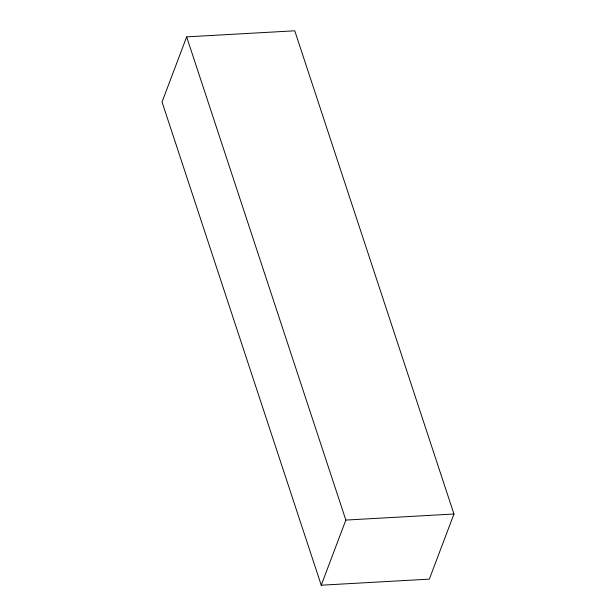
<?xml version="1.0" encoding="UTF-8"?>
<svg xmlns="http://www.w3.org/2000/svg" width="616" height="616" viewBox="0 0 616 616"><rect width="100%" height="100%" fill="white"/><g stroke="black" fill="none" stroke-linecap="round" stroke-linejoin="round"><path stroke-width="0.92" d="M186.656 36.868L162.047 101.994L321.236 585.2L429.344 579.132L453.953 514.006L294.764 30.8L186.656 36.868L345.846 520.073L321.236 585.2M345.846 520.073L453.953 514.006"/></g></svg>
